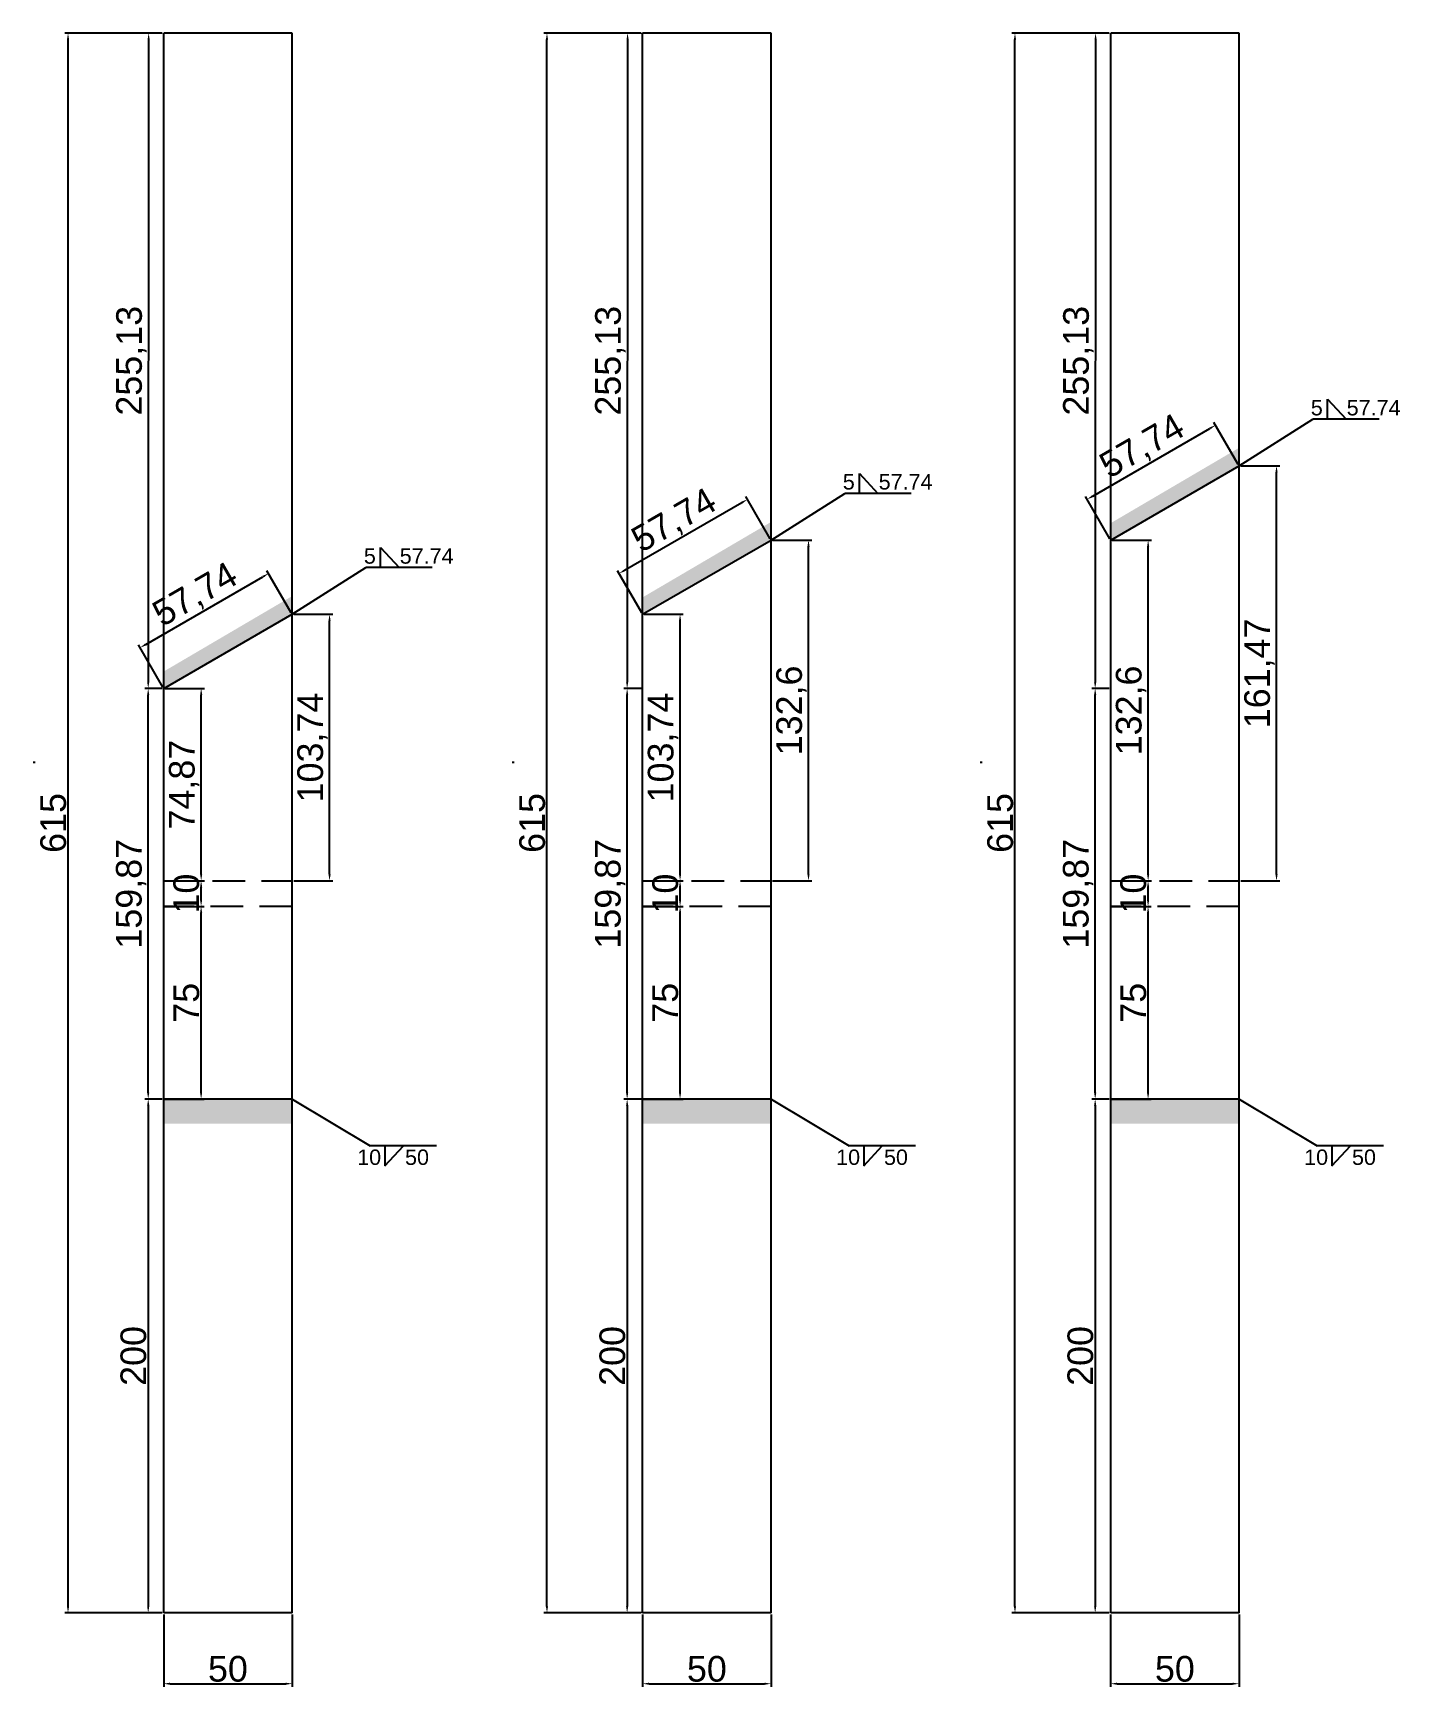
# Model space of a CAD drawing. Header units: millimetres. Extents: x 1455 to 24185, y -7041 to 4772.
# Drawn here: x 4309 to 4841, y -4691 to -4047 of the extents above; entities that cross this region are included whole.
import ezdxf

# ---------------------------------------------------------------- set-up
doc = ezdxf.new("R2010")
doc.units = ezdxf.units.MM
doc.linetypes.add('DASHED', pattern=[19.05, 12.7, -6.35])
doc.layers.add('尺寸标注', color=6, linetype='Continuous')
doc.layers.add('焊缝', color=250, linetype='Continuous')
doc.styles.get("Standard").update_dxf_attribs({"font": 'arial.ttf'})
doc.dimstyles.new('ISO-25-JHF', dxfattribs={"dimtxt": 10, "dimasz": 2.5, "dimexe": 1.25, "dimexo": 0.625, "dimtad": 1, "dimtxsty": 'Standard', "dimcen": 2.5, "dimadec": 0, "dimazin": 0, "dimtfac": 1, "dimtmove": 0, "dimatfit": 3, "dimfxl": 1, "dimarcsym": 0})

# ---------------------------------------------------------------- blocks, each defined once
blk = doc.blocks.new('*D591')
at = {"layer": 'Defpoints', "color": 0, "transparency": 16777216}
for p in [(4359.4, -4661.86), (4409.4, -4661.86), (4409.4, -4689.45)]:
    blk.add_point(p, dxfattribs=at)
at = {"layer": '尺寸标注', "color": 0, "lineweight": -2, "transparency": 16777216}
for p, q in [((4359.4, -4662.49), (4359.4, -4690.7)), ((4409.4, -4662.49), (4409.4, -4690.7)), ((4361.9, -4689.45), (4406.9, -4689.45))]:
    blk.add_line(p, q, dxfattribs=at)
at = {"layer": '尺寸标注', "color": 0, "transparency": 16777216}
for points in [[(4361.9, -4689.04), (4361.9, -4689.87), (4359.4, -4689.45)], [(4406.9, -4689.04), (4406.9, -4689.87), (4409.4, -4689.45)]]:
    blk.add_solid(points, dxfattribs=at)
at = {"layer": '尺寸标注', "color": 0, "transparency": 16777216, "insert": (4384.4, -4683.72), "char_height": 10, "attachment_point": 5}
blk.add_mtext('50', dxfattribs=at)
blk = doc.blocks.new('*D601')
at = {"layer": 'Defpoints', "color": 0, "transparency": 16777216}
for p in [(4358.69, -4376.86), (4373.96, -4376.86), (4358.69, -4386.86)]:
    blk.add_point(p, dxfattribs=at)
at = {"layer": '尺寸标注', "color": 0, "lineweight": -2, "transparency": 16777216}
for p, q in [((4359.31, -4376.86), (4375.21, -4376.86)), ((4373.96, -4384.36), (4373.96, -4379.36)), ((4359.31, -4386.86), (4375.21, -4386.86))]:
    blk.add_line(p, q, dxfattribs=at)
at = {"layer": '尺寸标注', "color": 0, "transparency": 16777216}
for points in [[(4373.55, -4379.36), (4374.38, -4379.36), (4373.96, -4376.86)], [(4373.55, -4384.36), (4374.38, -4384.36), (4373.96, -4386.86)]]:
    blk.add_solid(points, dxfattribs=at)
at = {"layer": '尺寸标注', "color": 0, "transparency": 16777216, "insert": (4368.23, -4381.86), "char_height": 10, "attachment_point": 5, "rotation": 90}
blk.add_mtext('10', dxfattribs=at)
blk = doc.blocks.new('*D592')
at = {"layer": 'Defpoints', "color": 0, "transparency": 16777216}
for p in [(4353.36, -4302), (4359.4, -4302), (4359.4, -4461.86)]:
    blk.add_point(p, dxfattribs=at)
at = {"layer": '尺寸标注', "color": 0, "lineweight": -2, "transparency": 16777216}
for p, q in [((4358.77, -4302), (4352.11, -4302)), ((4353.36, -4459.36), (4353.36, -4304.5)), ((4358.77, -4461.86), (4352.11, -4461.86))]:
    blk.add_line(p, q, dxfattribs=at)
at = {"layer": '尺寸标注', "color": 0, "transparency": 16777216}
for points in [[(4352.95, -4304.5), (4353.78, -4304.5), (4353.36, -4302)], [(4352.95, -4459.36), (4353.78, -4459.36), (4353.36, -4461.86)]]:
    blk.add_solid(points, dxfattribs=at)
at = {"layer": '尺寸标注', "color": 0, "transparency": 16777216, "insert": (4346.73, -4381.93), "char_height": 10, "attachment_point": 5, "rotation": 90}
blk.add_mtext('159,87', dxfattribs=at)
blk = doc.blocks.new('*D593')
at = {"layer": 'Defpoints', "color": 0, "transparency": 16777216}
for p in [(4322.14, -4046.86), (4359.4, -4046.86), (4359.4, -4661.86)]:
    blk.add_point(p, dxfattribs=at)
at = {"layer": '尺寸标注', "color": 0, "lineweight": -2, "transparency": 16777216}
for p, q in [((4358.77, -4046.86), (4320.89, -4046.86)), ((4322.14, -4659.36), (4322.14, -4049.36)), ((4358.77, -4661.86), (4320.89, -4661.86))]:
    blk.add_line(p, q, dxfattribs=at)
at = {"layer": '尺寸标注', "color": 0, "transparency": 16777216}
for points in [[(4321.72, -4049.36), (4322.55, -4049.36), (4322.14, -4046.86)], [(4321.72, -4659.36), (4322.55, -4659.36), (4322.14, -4661.86)]]:
    blk.add_solid(points, dxfattribs=at)
at = {"layer": '尺寸标注', "color": 0, "transparency": 16777216, "insert": (4316.41, -4354.36), "char_height": 10, "attachment_point": 5, "rotation": 90}
blk.add_mtext('615', dxfattribs=at)
blk = doc.blocks.new('*D602')
at = {"layer": 'Defpoints', "color": 0, "transparency": 16777216}
for p in [(4400.23, -4257.25), (4409.4, -4273.13), (4359.4, -4302)]:
    blk.add_point(p, dxfattribs=at)
at = {"layer": '尺寸标注', "color": 0, "lineweight": -2, "transparency": 16777216}
for p, q in [((4352.39, -4284.86), (4398.06, -4258.5)), ((4409.08, -4272.59), (4399.6, -4256.16)), ((4359.08, -4301.45), (4349.6, -4285.03))]:
    blk.add_line(p, q, dxfattribs=at)
at = {"layer": '尺寸标注', "color": 0, "transparency": 16777216}
for points in [[(4397.85, -4258.14), (4398.27, -4258.86), (4400.23, -4257.25)], [(4352.18, -4284.5), (4352.6, -4285.23), (4350.23, -4286.11)]]:
    blk.add_solid(points, dxfattribs=at)
at = {"layer": '尺寸标注', "color": 0, "transparency": 16777216, "insert": (4371.92, -4265.95), "char_height": 10, "attachment_point": 5, "rotation": 30}
blk.add_mtext('57,74', dxfattribs=at)
blk = doc.blocks.new('*D596')
at = {"layer": 'Defpoints', "color": 0, "transparency": 16777216}
for p in [(4359.4, -4046.86), (4353.36, -4301.99), (4359.23, -4302)]:
    blk.add_point(p, dxfattribs=at)
at = {"layer": '尺寸标注', "color": 0, "lineweight": -2, "transparency": 16777216}
for p, q in [((4358.77, -4046.86), (4352.28, -4046.86)), ((4353.52, -4049.36), (4353.36, -4299.49)), ((4358.61, -4302), (4352.11, -4301.99))]:
    blk.add_line(p, q, dxfattribs=at)
at = {"layer": '尺寸标注', "color": 0, "transparency": 16777216}
for points in [[(4353.11, -4049.36), (4353.94, -4049.36), (4353.53, -4046.86)], [(4352.95, -4299.49), (4353.78, -4299.49), (4353.36, -4301.99)]]:
    blk.add_solid(points, dxfattribs=at)
at = {"layer": '尺寸标注', "color": 0, "transparency": 16777216, "insert": (4346.81, -4174.42), "char_height": 10, "attachment_point": 5, "rotation": 89.96337}
blk.add_mtext('255,13', dxfattribs=at)
blk = doc.blocks.new('*D603')
at = {"layer": 'Defpoints', "color": 0, "transparency": 16777216}
for p in [(4359.4, -4461.86), (4353.36, -4661.86), (4359.4, -4661.86)]:
    blk.add_point(p, dxfattribs=at)
at = {"layer": '尺寸标注', "color": 0, "lineweight": -2, "transparency": 16777216}
for p, q in [((4358.77, -4461.86), (4352.11, -4461.86)), ((4353.36, -4464.36), (4353.36, -4659.36)), ((4358.77, -4661.86), (4352.11, -4661.86))]:
    blk.add_line(p, q, dxfattribs=at)
at = {"layer": '尺寸标注', "color": 0, "transparency": 16777216}
for points in [[(4352.95, -4464.36), (4353.78, -4464.36), (4353.36, -4461.86)], [(4352.95, -4659.36), (4353.78, -4659.36), (4353.36, -4661.86)]]:
    blk.add_solid(points, dxfattribs=at)
at = {"layer": '尺寸标注', "color": 0, "transparency": 16777216, "insert": (4347.63, -4561.86), "char_height": 10, "attachment_point": 5, "rotation": 90}
blk.add_mtext('200', dxfattribs=at)
blk = doc.blocks.new('*D598')
at = {"layer": 'Defpoints', "color": 0, "transparency": 16777216}
for p in [(4359.4, -4302), (4373.98, -4302), (4359.4, -4376.86)]:
    blk.add_point(p, dxfattribs=at)
at = {"layer": '尺寸标注', "color": 0, "lineweight": -2, "transparency": 16777216}
for p, q in [((4360.02, -4302), (4375.23, -4302)), ((4373.98, -4374.36), (4373.98, -4304.5)), ((4360.02, -4376.86), (4375.23, -4376.86))]:
    blk.add_line(p, q, dxfattribs=at)
at = {"layer": '尺寸标注', "color": 0, "transparency": 16777216}
for points in [[(4373.57, -4304.5), (4374.4, -4304.5), (4373.98, -4302)], [(4373.57, -4374.36), (4374.4, -4374.36), (4373.98, -4376.86)]]:
    blk.add_solid(points, dxfattribs=at)
at = {"layer": '尺寸标注', "color": 0, "transparency": 16777216, "insert": (4367.35, -4339.43), "char_height": 10, "attachment_point": 5, "rotation": 90}
blk.add_mtext('74,87', dxfattribs=at)
blk = doc.blocks.new('*D599')
at = {"layer": 'Defpoints', "color": 0, "transparency": 16777216}
for p in [(4409.4, -4273.13), (4423.98, -4273.13), (4409.4, -4376.86)]:
    blk.add_point(p, dxfattribs=at)
at = {"layer": '尺寸标注', "color": 0, "lineweight": -2, "transparency": 16777216}
for p, q in [((4410.02, -4273.13), (4425.23, -4273.13)), ((4423.98, -4374.36), (4423.98, -4275.63)), ((4410.02, -4376.86), (4425.23, -4376.86))]:
    blk.add_line(p, q, dxfattribs=at)
at = {"layer": '尺寸标注', "color": 0, "transparency": 16777216}
for points in [[(4423.57, -4275.63), (4424.4, -4275.63), (4423.98, -4273.13)], [(4423.57, -4374.36), (4424.4, -4374.36), (4423.98, -4376.86)]]:
    blk.add_solid(points, dxfattribs=at)
at = {"layer": '尺寸标注', "color": 0, "transparency": 16777216, "insert": (4417.35, -4325), "char_height": 10, "attachment_point": 5, "rotation": 90}
blk.add_mtext('103,74', dxfattribs=at)
blk = doc.blocks.new('*D608')
at = {"layer": 'Defpoints', "color": 0, "transparency": 16777216}
for p in [(4358.69, -4386.86), (4373.96, -4386.86), (4358.69, -4461.86)]:
    blk.add_point(p, dxfattribs=at)
at = {"layer": '尺寸标注', "color": 0, "lineweight": -2, "transparency": 16777216}
for p, q in [((4359.31, -4386.86), (4375.21, -4386.86)), ((4373.96, -4459.36), (4373.96, -4389.36)), ((4359.31, -4461.86), (4375.21, -4461.86))]:
    blk.add_line(p, q, dxfattribs=at)
at = {"layer": '尺寸标注', "color": 0, "transparency": 16777216}
for points in [[(4373.55, -4389.36), (4374.38, -4389.36), (4373.96, -4386.86)], [(4373.55, -4459.36), (4374.38, -4459.36), (4373.96, -4461.86)]]:
    blk.add_solid(points, dxfattribs=at)
at = {"layer": '尺寸标注', "color": 0, "transparency": 16777216, "insert": (4368.25, -4424.36), "char_height": 10, "attachment_point": 5, "rotation": 90}
blk.add_mtext('75', dxfattribs=at)
blk = doc.blocks.new('*D610')
at = {"layer": 'Defpoints', "color": 0, "transparency": 16777216}
for p in [(4545.9, -4661.86), (4595.9, -4661.86), (4595.9, -4689.45)]:
    blk.add_point(p, dxfattribs=at)
at = {"layer": '尺寸标注', "color": 0, "lineweight": -2, "transparency": 16777216}
for p, q in [((4545.9, -4662.49), (4545.9, -4690.7)), ((4595.9, -4662.49), (4595.9, -4690.7)), ((4548.4, -4689.45), (4593.4, -4689.45))]:
    blk.add_line(p, q, dxfattribs=at)
at = {"layer": '尺寸标注', "color": 0, "transparency": 16777216}
for points in [[(4548.4, -4689.04), (4548.4, -4689.87), (4545.9, -4689.45)], [(4593.4, -4689.04), (4593.4, -4689.87), (4595.9, -4689.45)]]:
    blk.add_solid(points, dxfattribs=at)
at = {"layer": '尺寸标注', "color": 0, "transparency": 16777216, "insert": (4570.9, -4683.72), "char_height": 10, "attachment_point": 5}
blk.add_mtext('50', dxfattribs=at)
blk = doc.blocks.new('*D611')
at = {"layer": 'Defpoints', "color": 0, "transparency": 16777216}
for p in [(4545.18, -4376.86), (4560.46, -4376.86), (4545.18, -4386.86)]:
    blk.add_point(p, dxfattribs=at)
at = {"layer": '尺寸标注', "color": 0, "lineweight": -2, "transparency": 16777216}
for p, q in [((4545.81, -4376.86), (4561.71, -4376.86)), ((4560.46, -4384.36), (4560.46, -4379.36)), ((4545.81, -4386.86), (4561.71, -4386.86))]:
    blk.add_line(p, q, dxfattribs=at)
at = {"layer": '尺寸标注', "color": 0, "transparency": 16777216}
for points in [[(4560.05, -4379.36), (4560.88, -4379.36), (4560.46, -4376.86)], [(4560.05, -4384.36), (4560.88, -4384.36), (4560.46, -4386.86)]]:
    blk.add_solid(points, dxfattribs=at)
at = {"layer": '尺寸标注', "color": 0, "transparency": 16777216, "insert": (4554.73, -4381.86), "char_height": 10, "attachment_point": 5, "rotation": 90}
blk.add_mtext('10', dxfattribs=at)
blk = doc.blocks.new('*D612')
at = {"layer": 'Defpoints', "color": 0, "transparency": 16777216}
for p in [(4539.86, -4302), (4545.9, -4302), (4545.9, -4461.86)]:
    blk.add_point(p, dxfattribs=at)
at = {"layer": '尺寸标注', "color": 0, "lineweight": -2, "transparency": 16777216}
for p, q in [((4545.27, -4302), (4538.61, -4302)), ((4539.86, -4459.36), (4539.86, -4304.5)), ((4545.27, -4461.86), (4538.61, -4461.86))]:
    blk.add_line(p, q, dxfattribs=at)
at = {"layer": '尺寸标注', "color": 0, "transparency": 16777216}
for points in [[(4539.44, -4304.5), (4540.28, -4304.5), (4539.86, -4302)], [(4539.44, -4459.36), (4540.28, -4459.36), (4539.86, -4461.86)]]:
    blk.add_solid(points, dxfattribs=at)
at = {"layer": '尺寸标注', "color": 0, "transparency": 16777216, "insert": (4533.23, -4381.93), "char_height": 10, "attachment_point": 5, "rotation": 90}
blk.add_mtext('159,87', dxfattribs=at)
blk = doc.blocks.new('*D613')
at = {"layer": 'Defpoints', "color": 0, "transparency": 16777216}
for p in [(4508.64, -4046.86), (4545.9, -4046.86), (4545.9, -4661.86)]:
    blk.add_point(p, dxfattribs=at)
at = {"layer": '尺寸标注', "color": 0, "lineweight": -2, "transparency": 16777216}
for p, q in [((4545.27, -4046.86), (4507.39, -4046.86)), ((4508.64, -4659.36), (4508.64, -4049.36)), ((4545.27, -4661.86), (4507.39, -4661.86))]:
    blk.add_line(p, q, dxfattribs=at)
at = {"layer": '尺寸标注', "color": 0, "transparency": 16777216}
for points in [[(4508.22, -4049.36), (4509.05, -4049.36), (4508.64, -4046.86)], [(4508.22, -4659.36), (4509.05, -4659.36), (4508.64, -4661.86)]]:
    blk.add_solid(points, dxfattribs=at)
at = {"layer": '尺寸标注', "color": 0, "transparency": 16777216, "insert": (4502.91, -4354.36), "char_height": 10, "attachment_point": 5, "rotation": 90}
blk.add_mtext('615', dxfattribs=at)
blk = doc.blocks.new('*D614')
at = {"layer": 'Defpoints', "color": 0, "transparency": 16777216}
for p in [(4586.73, -4228.38), (4595.9, -4244.26), (4545.9, -4273.13)]:
    blk.add_point(p, dxfattribs=at)
at = {"layer": '尺寸标注', "color": 0, "lineweight": -2, "transparency": 16777216}
for p, q in [((4538.89, -4256), (4584.56, -4229.63)), ((4595.58, -4243.72), (4586.1, -4227.3)), ((4545.58, -4272.59), (4536.1, -4256.16))]:
    blk.add_line(p, q, dxfattribs=at)
at = {"layer": '尺寸标注', "color": 0, "transparency": 16777216}
for points in [[(4584.35, -4229.27), (4584.77, -4229.99), (4586.73, -4228.38)], [(4538.68, -4255.64), (4539.1, -4256.36), (4536.73, -4257.25)]]:
    blk.add_solid(points, dxfattribs=at)
at = {"layer": '尺寸标注', "color": 0, "transparency": 16777216, "insert": (4558.42, -4237.09), "char_height": 10, "attachment_point": 5, "rotation": 30}
blk.add_mtext('57,74', dxfattribs=at)
blk = doc.blocks.new('*D615')
at = {"layer": 'Defpoints', "color": 0, "transparency": 16777216}
for p in [(4545.9, -4046.86), (4539.86, -4301.99), (4545.73, -4302)]:
    blk.add_point(p, dxfattribs=at)
at = {"layer": '尺寸标注', "color": 0, "lineweight": -2, "transparency": 16777216}
for p, q in [((4545.27, -4046.86), (4538.77, -4046.86)), ((4540.02, -4049.36), (4539.86, -4299.49)), ((4545.11, -4302), (4538.61, -4301.99))]:
    blk.add_line(p, q, dxfattribs=at)
at = {"layer": '尺寸标注', "color": 0, "transparency": 16777216}
for points in [[(4539.61, -4049.36), (4540.44, -4049.36), (4540.02, -4046.86)], [(4539.45, -4299.49), (4540.28, -4299.49), (4539.86, -4301.99)]]:
    blk.add_solid(points, dxfattribs=at)
at = {"layer": '尺寸标注', "color": 0, "transparency": 16777216, "insert": (4533.31, -4174.42), "char_height": 10, "attachment_point": 5, "rotation": 89.96337}
blk.add_mtext('255,13', dxfattribs=at)
blk = doc.blocks.new('*D616')
at = {"layer": 'Defpoints', "color": 0, "transparency": 16777216}
for p in [(4545.9, -4461.86), (4539.86, -4661.86), (4545.9, -4661.86)]:
    blk.add_point(p, dxfattribs=at)
at = {"layer": '尺寸标注', "color": 0, "lineweight": -2, "transparency": 16777216}
for p, q in [((4545.27, -4461.86), (4538.61, -4461.86)), ((4539.86, -4464.36), (4539.86, -4659.36)), ((4545.27, -4661.86), (4538.61, -4661.86))]:
    blk.add_line(p, q, dxfattribs=at)
at = {"layer": '尺寸标注', "color": 0, "transparency": 16777216}
for points in [[(4539.44, -4464.36), (4540.28, -4464.36), (4539.86, -4461.86)], [(4539.44, -4659.36), (4540.28, -4659.36), (4539.86, -4661.86)]]:
    blk.add_solid(points, dxfattribs=at)
at = {"layer": '尺寸标注', "color": 0, "transparency": 16777216, "insert": (4534.13, -4561.86), "char_height": 10, "attachment_point": 5, "rotation": 90}
blk.add_mtext('200', dxfattribs=at)
blk = doc.blocks.new('*D617')
at = {"layer": 'Defpoints', "color": 0, "transparency": 16777216}
for p in [(4545.88, -4273.13), (4560.46, -4273.13), (4545.88, -4376.86)]:
    blk.add_point(p, dxfattribs=at)
at = {"layer": '尺寸标注', "color": 0, "lineweight": -2, "transparency": 16777216}
for p, q in [((4546.5, -4273.13), (4561.71, -4273.13)), ((4560.46, -4374.36), (4560.46, -4275.63)), ((4546.5, -4376.86), (4561.71, -4376.86))]:
    blk.add_line(p, q, dxfattribs=at)
at = {"layer": '尺寸标注', "color": 0, "transparency": 16777216}
for points in [[(4560.05, -4275.63), (4560.88, -4275.63), (4560.46, -4273.13)], [(4560.05, -4374.36), (4560.88, -4374.36), (4560.46, -4376.86)]]:
    blk.add_solid(points, dxfattribs=at)
at = {"layer": '尺寸标注', "color": 0, "transparency": 16777216, "insert": (4553.83, -4325), "char_height": 10, "attachment_point": 5, "rotation": 90}
blk.add_mtext('103,74', dxfattribs=at)
blk = doc.blocks.new('*D609')
at = {"layer": 'Defpoints', "color": 0, "transparency": 16777216}
for p in [(4545.18, -4386.86), (4560.46, -4386.86), (4545.18, -4461.86)]:
    blk.add_point(p, dxfattribs=at)
at = {"layer": '尺寸标注', "color": 0, "lineweight": -2, "transparency": 16777216}
for p, q in [((4545.81, -4386.86), (4561.71, -4386.86)), ((4560.46, -4459.36), (4560.46, -4389.36)), ((4545.81, -4461.86), (4561.71, -4461.86))]:
    blk.add_line(p, q, dxfattribs=at)
at = {"layer": '尺寸标注', "color": 0, "transparency": 16777216}
for points in [[(4560.05, -4389.36), (4560.88, -4389.36), (4560.46, -4386.86)], [(4560.05, -4459.36), (4560.88, -4459.36), (4560.46, -4461.86)]]:
    blk.add_solid(points, dxfattribs=at)
at = {"layer": '尺寸标注', "color": 0, "transparency": 16777216, "insert": (4554.75, -4424.36), "char_height": 10, "attachment_point": 5, "rotation": 90}
blk.add_mtext('75', dxfattribs=at)
blk = doc.blocks.new('*D619')
at = {"layer": 'Defpoints', "color": 0, "transparency": 16777216}
for p in [(4728.14, -4661.86), (4778.14, -4661.86), (4778.14, -4689.45)]:
    blk.add_point(p, dxfattribs=at)
at = {"layer": '尺寸标注', "color": 0, "lineweight": -2, "transparency": 16777216}
for p, q in [((4728.14, -4662.49), (4728.14, -4690.7)), ((4778.14, -4662.49), (4778.14, -4690.7)), ((4730.64, -4689.45), (4775.64, -4689.45))]:
    blk.add_line(p, q, dxfattribs=at)
at = {"layer": '尺寸标注', "color": 0, "transparency": 16777216}
for points in [[(4730.64, -4689.04), (4730.64, -4689.87), (4728.14, -4689.45)], [(4775.64, -4689.04), (4775.64, -4689.87), (4778.14, -4689.45)]]:
    blk.add_solid(points, dxfattribs=at)
at = {"layer": '尺寸标注', "color": 0, "transparency": 16777216, "insert": (4753.14, -4683.72), "char_height": 10, "attachment_point": 5}
blk.add_mtext('50', dxfattribs=at)
blk = doc.blocks.new('*D620')
at = {"layer": 'Defpoints', "color": 0, "transparency": 16777216}
for p in [(4727.43, -4376.86), (4742.71, -4376.86), (4727.43, -4386.86)]:
    blk.add_point(p, dxfattribs=at)
at = {"layer": '尺寸标注', "color": 0, "lineweight": -2, "transparency": 16777216}
for p, q in [((4728.06, -4376.86), (4743.96, -4376.86)), ((4742.71, -4384.36), (4742.71, -4379.36)), ((4728.06, -4386.86), (4743.96, -4386.86))]:
    blk.add_line(p, q, dxfattribs=at)
at = {"layer": '尺寸标注', "color": 0, "transparency": 16777216}
for points in [[(4742.29, -4379.36), (4743.13, -4379.36), (4742.71, -4376.86)], [(4742.29, -4384.36), (4743.13, -4384.36), (4742.71, -4386.86)]]:
    blk.add_solid(points, dxfattribs=at)
at = {"layer": '尺寸标注', "color": 0, "transparency": 16777216, "insert": (4736.98, -4381.86), "char_height": 10, "attachment_point": 5, "rotation": 90}
blk.add_mtext('10', dxfattribs=at)
blk = doc.blocks.new('*D621')
at = {"layer": 'Defpoints', "color": 0, "transparency": 16777216}
for p in [(4722.11, -4302), (4728.14, -4302), (4728.14, -4461.86)]:
    blk.add_point(p, dxfattribs=at)
at = {"layer": '尺寸标注', "color": 0, "lineweight": -2, "transparency": 16777216}
for p, q in [((4727.52, -4302), (4720.86, -4302)), ((4722.11, -4459.36), (4722.11, -4304.5)), ((4727.52, -4461.86), (4720.86, -4461.86))]:
    blk.add_line(p, q, dxfattribs=at)
at = {"layer": '尺寸标注', "color": 0, "transparency": 16777216}
for points in [[(4721.69, -4304.5), (4722.53, -4304.5), (4722.11, -4302)], [(4721.69, -4459.36), (4722.53, -4459.36), (4722.11, -4461.86)]]:
    blk.add_solid(points, dxfattribs=at)
at = {"layer": '尺寸标注', "color": 0, "transparency": 16777216, "insert": (4715.47, -4381.93), "char_height": 10, "attachment_point": 5, "rotation": 90}
blk.add_mtext('159,87', dxfattribs=at)
blk = doc.blocks.new('*D622')
at = {"layer": 'Defpoints', "color": 0, "transparency": 16777216}
for p in [(4690.88, -4046.86), (4728.14, -4046.86), (4728.14, -4661.86)]:
    blk.add_point(p, dxfattribs=at)
at = {"layer": '尺寸标注', "color": 0, "lineweight": -2, "transparency": 16777216}
for p, q in [((4727.52, -4046.86), (4689.63, -4046.86)), ((4690.88, -4659.36), (4690.88, -4049.36)), ((4727.52, -4661.86), (4689.63, -4661.86))]:
    blk.add_line(p, q, dxfattribs=at)
at = {"layer": '尺寸标注', "color": 0, "transparency": 16777216}
for points in [[(4690.47, -4049.36), (4691.3, -4049.36), (4690.88, -4046.86)], [(4690.47, -4659.36), (4691.3, -4659.36), (4690.88, -4661.86)]]:
    blk.add_solid(points, dxfattribs=at)
at = {"layer": '尺寸标注', "color": 0, "transparency": 16777216, "insert": (4685.15, -4354.36), "char_height": 10, "attachment_point": 5, "rotation": 90}
blk.add_mtext('615', dxfattribs=at)
blk = doc.blocks.new('*D623')
at = {"layer": 'Defpoints', "color": 0, "transparency": 16777216}
for p in [(4768.97, -4199.51), (4778.14, -4215.39), (4728.14, -4244.26)]:
    blk.add_point(p, dxfattribs=at)
at = {"layer": '尺寸标注', "color": 0, "lineweight": -2, "transparency": 16777216}
for p, q in [((4721.14, -4227.13), (4766.81, -4200.76)), ((4777.83, -4214.85), (4768.35, -4198.43)), ((4727.83, -4243.72), (4718.35, -4227.3))]:
    blk.add_line(p, q, dxfattribs=at)
at = {"layer": '尺寸标注', "color": 0, "transparency": 16777216}
for points in [[(4766.6, -4200.4), (4767.02, -4201.12), (4768.97, -4199.51)], [(4720.93, -4226.77), (4721.35, -4227.49), (4718.97, -4228.38)]]:
    blk.add_solid(points, dxfattribs=at)
at = {"layer": '尺寸标注', "color": 0, "transparency": 16777216, "insert": (4740.67, -4208.22), "char_height": 10, "attachment_point": 5, "rotation": 30}
blk.add_mtext('57,74', dxfattribs=at)
blk = doc.blocks.new('*D624')
at = {"layer": 'Defpoints', "color": 0, "transparency": 16777216}
for p in [(4728.14, -4046.86), (4722.11, -4301.99), (4727.98, -4302)]:
    blk.add_point(p, dxfattribs=at)
at = {"layer": '尺寸标注', "color": 0, "lineweight": -2, "transparency": 16777216}
for p, q in [((4727.52, -4046.86), (4721.02, -4046.86)), ((4722.27, -4049.36), (4722.11, -4299.49)), ((4727.36, -4302), (4720.86, -4301.99))]:
    blk.add_line(p, q, dxfattribs=at)
at = {"layer": '尺寸标注', "color": 0, "transparency": 16777216}
for points in [[(4721.85, -4049.36), (4722.69, -4049.36), (4722.27, -4046.86)], [(4721.69, -4299.49), (4722.53, -4299.49), (4722.11, -4301.99)]]:
    blk.add_solid(points, dxfattribs=at)
at = {"layer": '尺寸标注', "color": 0, "transparency": 16777216, "insert": (4715.56, -4174.42), "char_height": 10, "attachment_point": 5, "rotation": 89.96337}
blk.add_mtext('255,13', dxfattribs=at)
blk = doc.blocks.new('*D625')
at = {"layer": 'Defpoints', "color": 0, "transparency": 16777216}
for p in [(4728.14, -4461.86), (4722.11, -4661.86), (4728.14, -4661.86)]:
    blk.add_point(p, dxfattribs=at)
at = {"layer": '尺寸标注', "color": 0, "lineweight": -2, "transparency": 16777216}
for p, q in [((4727.52, -4461.86), (4720.86, -4461.86)), ((4722.11, -4464.36), (4722.11, -4659.36)), ((4727.52, -4661.86), (4720.86, -4661.86))]:
    blk.add_line(p, q, dxfattribs=at)
at = {"layer": '尺寸标注', "color": 0, "transparency": 16777216}
for points in [[(4721.69, -4464.36), (4722.53, -4464.36), (4722.11, -4461.86)], [(4721.69, -4659.36), (4722.53, -4659.36), (4722.11, -4661.86)]]:
    blk.add_solid(points, dxfattribs=at)
at = {"layer": '尺寸标注', "color": 0, "transparency": 16777216, "insert": (4716.38, -4561.86), "char_height": 10, "attachment_point": 5, "rotation": 90}
blk.add_mtext('200', dxfattribs=at)
blk = doc.blocks.new('*D618')
at = {"layer": 'Defpoints', "color": 0, "transparency": 16777216}
for p in [(4727.43, -4386.86), (4742.71, -4386.86), (4727.43, -4461.86)]:
    blk.add_point(p, dxfattribs=at)
at = {"layer": '尺寸标注', "color": 0, "lineweight": -2, "transparency": 16777216}
for p, q in [((4728.06, -4386.86), (4743.96, -4386.86)), ((4742.71, -4459.36), (4742.71, -4389.36)), ((4728.06, -4461.86), (4743.96, -4461.86))]:
    blk.add_line(p, q, dxfattribs=at)
at = {"layer": '尺寸标注', "color": 0, "transparency": 16777216}
for points in [[(4742.29, -4389.36), (4743.13, -4389.36), (4742.71, -4386.86)], [(4742.29, -4459.36), (4743.13, -4459.36), (4742.71, -4461.86)]]:
    blk.add_solid(points, dxfattribs=at)
at = {"layer": '尺寸标注', "color": 0, "transparency": 16777216, "insert": (4737, -4424.36), "char_height": 10, "attachment_point": 5, "rotation": 90}
blk.add_mtext('75', dxfattribs=at)
blk = doc.blocks.new('*D626')
at = {"layer": 'Defpoints', "color": 0, "transparency": 16777216}
for p in [(4728.14, -4244.26), (4742.73, -4244.26), (4728.14, -4376.86)]:
    blk.add_point(p, dxfattribs=at)
at = {"layer": '尺寸标注', "color": 0, "lineweight": -2, "transparency": 16777216}
for p, q in [((4728.77, -4244.26), (4743.98, -4244.26)), ((4742.73, -4374.36), (4742.73, -4246.76)), ((4728.77, -4376.86), (4743.98, -4376.86))]:
    blk.add_line(p, q, dxfattribs=at)
at = {"layer": '尺寸标注', "color": 0, "transparency": 16777216}
for points in [[(4742.31, -4246.76), (4743.15, -4246.76), (4742.73, -4244.26)], [(4742.31, -4374.36), (4743.15, -4374.36), (4742.73, -4376.86)]]:
    blk.add_solid(points, dxfattribs=at)
at = {"layer": '尺寸标注', "color": 0, "transparency": 16777216, "insert": (4736.09, -4310.56), "char_height": 10, "attachment_point": 5, "rotation": 90}
blk.add_mtext('132,6', dxfattribs=at)
blk = doc.blocks.new('*D627')
at = {"layer": 'Defpoints', "color": 0, "transparency": 16777216}
for p in [(4778.14, -4215.39), (4792.73, -4215.39), (4778.14, -4376.86)]:
    blk.add_point(p, dxfattribs=at)
at = {"layer": '尺寸标注', "color": 0, "lineweight": -2, "transparency": 16777216}
for p, q in [((4778.77, -4215.39), (4793.98, -4215.39)), ((4792.73, -4374.36), (4792.73, -4217.89)), ((4778.77, -4376.86), (4793.98, -4376.86))]:
    blk.add_line(p, q, dxfattribs=at)
at = {"layer": '尺寸标注', "color": 0, "transparency": 16777216}
for points in [[(4792.31, -4217.89), (4793.15, -4217.89), (4792.73, -4215.39)], [(4792.31, -4374.36), (4793.15, -4374.36), (4792.73, -4376.86)]]:
    blk.add_solid(points, dxfattribs=at)
at = {"layer": '尺寸标注', "color": 0, "transparency": 16777216, "insert": (4786.09, -4296.13), "char_height": 10, "attachment_point": 5, "rotation": 90}
blk.add_mtext('161,47', dxfattribs=at)
blk = doc.blocks.new('*D628')
at = {"layer": 'Defpoints', "color": 0, "transparency": 16777216}
for p in [(4595.9, -4244.26), (4610.48, -4244.26), (4595.9, -4376.86)]:
    blk.add_point(p, dxfattribs=at)
at = {"layer": '尺寸标注', "color": 0, "lineweight": -2, "transparency": 16777216}
for p, q in [((4596.52, -4244.26), (4611.73, -4244.26)), ((4610.48, -4374.36), (4610.48, -4246.76)), ((4596.52, -4376.86), (4611.73, -4376.86))]:
    blk.add_line(p, q, dxfattribs=at)
at = {"layer": '尺寸标注', "color": 0, "transparency": 16777216}
for points in [[(4610.06, -4246.76), (4610.9, -4246.76), (4610.48, -4244.26)], [(4610.06, -4374.36), (4610.9, -4374.36), (4610.48, -4376.86)]]:
    blk.add_solid(points, dxfattribs=at)
at = {"layer": '尺寸标注', "color": 0, "transparency": 16777216, "insert": (4603.85, -4310.56), "char_height": 10, "attachment_point": 5, "rotation": 90}
blk.add_mtext('132,6', dxfattribs=at)

msp = doc.modelspace()

# ---------------------------------------------------------------- hatches: boundary and pattern name
at = {"layer": '焊缝'}
h = msp.add_hatch(color=250, dxfattribs=at)
h.dxf.hatch_style = 1
h.paths.add_polyline_path([(4728.143, -4237.663), (4728.143, -4244.261), (4778.143, -4215.393), (4778.143, -4208.323)])
h = msp.add_hatch(color=250, dxfattribs=at)
h.dxf.hatch_style = 1
h.paths.add_polyline_path([(4545.896, -4266.531), (4545.896, -4273.128), (4595.896, -4244.261), (4595.896, -4237.191)])
h = msp.add_hatch(color=250, dxfattribs=at)
h.dxf.hatch_style = 1
h.paths.add_polyline_path([(4359.397, -4295.398), (4359.397, -4301.996), (4409.397, -4273.128), (4409.397, -4266.059)])
h = msp.add_hatch(color=250, dxfattribs=at)
h.dxf.hatch_style = 1
h.paths.add_polyline_path([(4359.397, -4461.433), (4359.397, -4471.433), (4409.397, -4471.433), (4409.397, -4461.863)])
h = msp.add_hatch(color=250, dxfattribs=at)
h.dxf.hatch_style = 1
h.paths.add_polyline_path([(4545.896, -4461.433), (4545.896, -4471.433), (4595.896, -4471.433), (4595.896, -4461.863)])
h = msp.add_hatch(color=250, dxfattribs=at)
h.dxf.hatch_style = 1
h.paths.add_polyline_path([(4728.143, -4461.433), (4728.143, -4471.433), (4778.143, -4471.433), (4778.143, -4461.863)])

# ---------------------------------------------------------------- linework, layer by layer
for p, q in [((4359.397, -4661.863), (4359.397, -4046.863)), ((4409.397, -4046.863), (4359.397, -4046.863)), ((4409.397, -4661.863), (4409.397, -4046.863)), ((4545.896, -4661.863), (4545.896, -4046.863)), ((4595.896, -4046.863), (4545.896, -4046.863)), ((4595.896, -4661.863), (4595.896, -4046.863)), ((4728.143, -4661.863), (4728.143, -4046.863)), ((4778.143, -4046.863), (4728.143, -4046.863)), ((4778.143, -4661.863), (4778.143, -4046.863)), ((4728.143, -4244.261), (4778.143, -4215.393)), ((4545.896, -4273.128), (4595.896, -4244.261)), ((4359.397, -4301.996), (4409.397, -4273.128)), ((4409.397, -4461.863), (4359.397, -4461.863)), ((4595.896, -4461.863), (4545.896, -4461.863)), ((4778.143, -4461.863), (4728.143, -4461.863)), ((4409.397, -4661.863), (4359.397, -4661.863)), ((4595.896, -4661.863), (4545.896, -4661.863)), ((4778.143, -4661.863), (4728.143, -4661.863))]:
    msp.add_line(p, q)
at = {"linetype": 'DASHED'}
for p, q in [((4359.397, -4376.863), (4409.397, -4376.863)), ((4545.896, -4376.863), (4595.896, -4376.863)), ((4728.143, -4376.863), (4778.143, -4376.863)), ((4409.397, -4386.863), (4359.397, -4386.863)), ((4595.896, -4386.863), (4545.896, -4386.863)), ((4778.143, -4386.863), (4728.143, -4386.863))]:
    msp.add_line(p, q, dxfattribs=at)
at = {"layer": '尺寸标注'}
for p, q in [((4812.55, -4197.204), (4812.55, -4189.439)), ((4812.55, -4189.439), (4819.782, -4197.204)), ((4778.143, -4215.393), (4806.901, -4197.204)), ((4832.663, -4197.204), (4806.901, -4197.204)), ((4630.303, -4226.071), (4630.303, -4218.307)), ((4630.303, -4218.307), (4637.535, -4226.071)), ((4595.896, -4244.261), (4624.653, -4226.071)), ((4650.416, -4226.071), (4624.653, -4226.071)), ((4443.804, -4254.939), (4443.804, -4247.174)), ((4443.804, -4247.174), (4451.036, -4254.939)), ((4409.397, -4273.128), (4438.154, -4254.939)), ((4463.917, -4254.939), (4438.154, -4254.939)), ((4309.397, -4330.863), (4308.525, -4330.863)), ((4495.896, -4330.863), (4495.024, -4330.863)), ((4678.143, -4330.863), (4677.271, -4330.863)), ((4409.397, -4461.863), (4439.847, -4480.053)), ((4595.896, -4461.863), (4626.346, -4480.053)), ((4778.143, -4461.863), (4808.593, -4480.053)), ((4465.609, -4480.053), (4439.847, -4480.053)), ((4445.496, -4480.053), (4445.496, -4487.818)), ((4445.496, -4487.818), (4452.728, -4480.053)), ((4652.109, -4480.053), (4626.346, -4480.053)), ((4631.996, -4480.053), (4631.996, -4487.818)), ((4631.996, -4487.818), (4639.227, -4480.053)), ((4834.356, -4480.053), (4808.593, -4480.053)), ((4814.243, -4480.053), (4814.243, -4487.818)), ((4814.243, -4487.818), (4821.474, -4480.053))]:
    msp.add_line(p, q, dxfattribs=at)

# ---------------------------------------------------------------- texts
at = {"layer": '尺寸标注', "char_height": 6}
for s, insert, attachment_point in [('5    57.74', (4806.08, -4189.686), 1), ('5    57.74', (4623.833, -4218.554), 1), ('5    57.74', (4437.334, -4247.421), 1), ('10    50', (4434.74, -4487.57), 7), ('10    50', (4621.239, -4487.57), 7), ('10    50', (4803.486, -4487.57), 7)]:
    msp.add_mtext_dynamic_manual_height_columns(s, width=68.30832, gutter_width=12.5, heights=[0], dxfattribs=dict(at, insert=insert, attachment_point=attachment_point))

# ---------------------------------------------------------------- dimensions: what is measured, and where the dimension line sits
at = {"layer": '尺寸标注'}
for p1, p2, distance, picture, middle in [((4359.397, -4661.863), (4359.397, -4046.863), 37.259, '*D593', (4316.407, -4354.363)), ((4359.397, -4046.863), (4359.234, -4301.996), -5.871, '*D596', (4346.809, -4174.422)), ((4545.896, -4661.863), (4545.896, -4046.863), 37.259, '*D613', (4502.906, -4354.363)), ((4545.896, -4046.863), (4545.733, -4301.996), -5.871, '*D615', (4533.308, -4174.422)), ((4728.143, -4661.863), (4728.143, -4046.863), 37.259, '*D622', (4685.153, -4354.363)), ((4728.143, -4046.863), (4727.98, -4301.996), -5.871, '*D624', (4715.556, -4174.422)), ((4728.143, -4244.261), (4778.143, -4215.393), 18.338, '*D623', (4740.667, -4208.218)), ((4778.143, -4376.863), (4778.143, -4215.393), -14.585, '*D627', (4786.094, -4296.128)), ((4545.8958, -4273.1284), (4595.8958, -4244.2608), 18.3383, '*D614', (4558.4196, -4237.0852)), ((4595.896, -4376.863), (4595.896, -4244.261), -14.585, '*D628', (4603.847, -4310.562)), ((4728.143, -4376.863), (4728.143, -4244.261), -14.585, '*D626', (4736.094, -4310.562)), ((4359.397, -4301.996), (4409.397, -4273.128), 18.338, '*D602', (4371.921, -4265.953)), ((4409.39672, -4376.86339), (4409.39672, -4273.12836), -14.58525, '*D599', (4417.34742, -4324.99587)), ((4545.87662, -4376.86339), (4545.87662, -4273.12836), -14.58525, '*D617', (4553.82732, -4324.99587)), ((4359.397, -4461.863), (4359.397, -4301.996), 6.034, '*D592', (4346.728, -4381.93)), ((4359.397, -4376.863), (4359.397, -4301.996), -14.585, '*D598', (4367.347, -4339.43)), ((4545.896, -4461.863), (4545.896, -4301.996), 6.034, '*D612', (4533.227, -4381.93)), ((4728.143, -4461.863), (4728.143, -4301.996), 6.034, '*D621', (4715.474, -4381.93)), ((4359.397, -4461.863), (4359.397, -4661.863), -6.034, '*D603', (4347.632, -4561.863)), ((4545.896, -4461.863), (4545.896, -4661.863), -6.034, '*D616', (4534.131, -4561.863)), ((4728.143, -4461.863), (4728.143, -4661.863), -6.034, '*D625', (4716.378, -4561.863)), ((4359.397, -4661.863), (4409.397, -4661.863), -27.59, '*D591', (4384.397, -4683.723)), ((4545.896, -4661.863), (4595.896, -4661.863), -27.59, '*D610', (4570.896, -4683.723)), ((4728.143, -4661.863), (4778.143, -4661.863), -27.59, '*D619', (4753.143, -4683.723))]:
    dim = msp.add_aligned_dim(p1=p1, p2=p2, distance=distance, dimstyle='ISO-25-JHF', dxfattribs=at)
    dim.commit()
    dim.dimension.update_dxf_attribs({"geometry": picture, "text_midpoint": middle})
for base, p1, p2, picture, middle in [((4373.963, -4376.863), (4358.686, -4386.863), (4358.686, -4376.863), '*D601', (4373.963, -4381.863)), ((4560.462, -4376.863), (4545.185, -4386.863), (4545.185, -4376.863), '*D611', (4560.462, -4381.863)), ((4742.709, -4376.863), (4727.432, -4386.863), (4727.432, -4376.863), '*D620', (4742.709, -4381.863)), ((4373.963, -4386.863), (4358.686, -4461.863), (4358.686, -4386.863), '*D608', (4373.963, -4424.363)), ((4560.462, -4386.863), (4545.185, -4461.863), (4545.185, -4386.863), '*D609', (4560.462, -4424.363)), ((4742.709, -4386.863), (4727.432, -4461.863), (4727.432, -4386.863), '*D618', (4742.709, -4424.363))]:
    dim = msp.add_linear_dim(base=base, p1=p1, p2=p2, angle=90, dimstyle='ISO-25-JHF', dxfattribs=at)
    dim.commit()
    dim.dimension.update_dxf_attribs({"geometry": picture, "text_midpoint": middle, "dimtype": 161})

doc.saveas('drawing.dxf')
